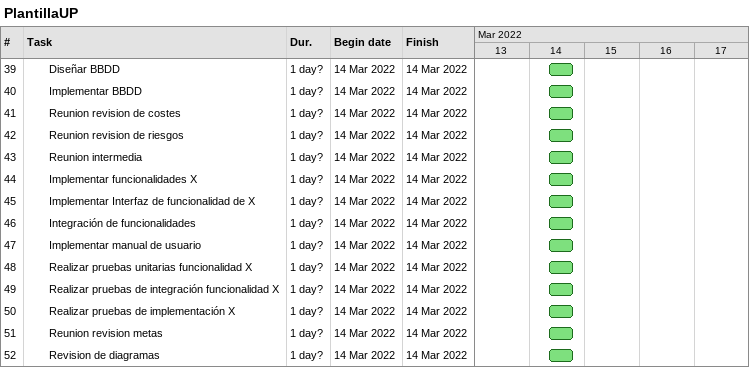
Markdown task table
PlantillaUP

| ID | Level | Task | Duration | Start | Finish |
|---|---|---|---|---|---|
| 39 | 3 | Diseñar BBDD | 1d? | 2022-03-14 | 2022-03-14 |
| 40 | 3 | Implementar BBDD | 1d? | 2022-03-14 | 2022-03-14 |
| 41 | 3 | Reunion revision de costes | 1d? | 2022-03-14 | 2022-03-14 |
| 42 | 3 | Reunion revision de riesgos | 1d? | 2022-03-14 | 2022-03-14 |
| 43 | 3 | Reunion intermedia | 1d? | 2022-03-14 | 2022-03-14 |
| 44 | 3 | Implementar funcionalidades X | 1d? | 2022-03-14 | 2022-03-14 |
| 45 | 3 | Implementar Interfaz de funcionalidad de X | 1d? | 2022-03-14 | 2022-03-14 |
| 46 | 3 | Integración de funcionalidades | 1d? | 2022-03-14 | 2022-03-14 |
| 47 | 3 | Implementar manual de usuario | 1d? | 2022-03-14 | 2022-03-14 |
| 48 | 3 | Realizar pruebas unitarias funcionalidad X | 1d? | 2022-03-14 | 2022-03-14 |
| 49 | 3 | Realizar pruebas de integración funcionalidad X | 1d? | 2022-03-14 | 2022-03-14 |
| 50 | 3 | Realizar pruebas de implementación X | 1d? | 2022-03-14 | 2022-03-14 |
| 51 | 3 | Reunion revision metas | 1d? | 2022-03-14 | 2022-03-14 |
| 52 | 3 | Revision de diagramas | 1d? | 2022-03-14 | 2022-03-14 |
